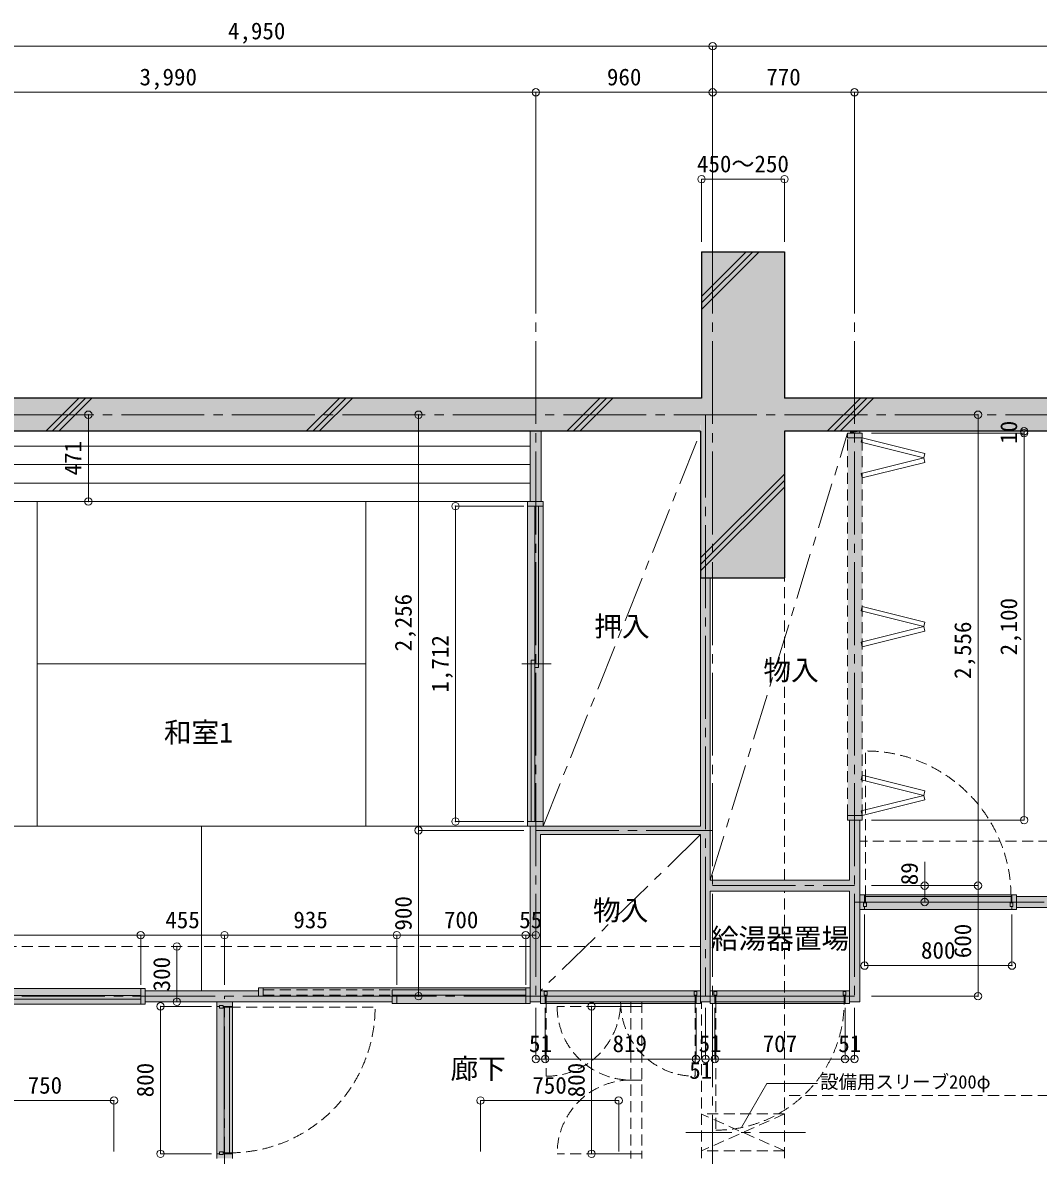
# Model space of a CAD drawing. Units: millimetres at full size, sheet at 1:50. Extents: x -9674 to 32603, y -6794 to 6791.
# Drawn here: x 21237 to 26751, y -822 to 5326 of the extents above; entities that cross this region are included whole.
import ezdxf
from ezdxf.enums import TextEntityAlignment as Align

# ---------------------------------------------------------------- set-up
doc = ezdxf.new("R2010")
doc.units = ezdxf.units.MM
doc.header["$LTSCALE"] = 50
doc.header["$PDMODE"] = 32
doc.header["$PDSIZE"] = 40
for name, pattern in [('CHAIN1', [8, 5, -1, 1, -1]), ('CHAIN2', [12, 9, -1, 1, -1]), ('DASHED1', [1.8, 1.2, -0.6])]:
    doc.linetypes.add(name, pattern=pattern)
for name, color, linetype, lineweight in [('1-0_芯', 7, 'CHAIN2', 9), ('1-1_躯体', 2, 'Continuous', 25), ('1-2_間仕切', 3, 'Continuous', 18), ('1-3_建具', 3, 'Continuous', 18), ('1-4_仕上げ', 4, 'Continuous', 9), ('1-7_その他', 7, 'DASHED1', 9), ('1-8_ハッチ', 4, 'Continuous', 9), ('1-A_文字', 7, 'Continuous', 9), ('1-B_寸法', 7, 'Continuous', 9), ('1-C_梁', 7, 'DASHED1', 9)]:
    doc.layers.add(name, color=color, linetype=linetype, lineweight=lineweight)
doc.layers.add('4-0', color=1, linetype='Continuous')
doc.layers.add('4-2', color=4, linetype='Continuous')
doc.styles.add('ＭＳ ゴシック', font='')
doc.styles.get('ＭＳ ゴシック').set_extended_font_data('MS Gothic')

msp = doc.modelspace()

# ---------------------------------------------------------------- linework, layer by layer
at = {"layer": '1-0_芯'}
for p, q in [((24022.51, 4197.52), (24022.51, 41.52)), ((24982.51, 4197.52), (24982.51, -4772.48)), ((25752.51, 4197.52), (25752.51, 41.52)), ((14572.51, 3197.52), (31582.51, 3197.52)), ((24943.51, 3197.52), (24943.51, 41.52)), ((24022.51, 941.52), (24982.51, 941.52)), ((24982.51, 641.52), (25752.51, 641.52)), ((31582.51, 552.52), (25752.51, 552.52)), ((20032.51, 41.52), (25752.51, 41.52)), ((22332.51, -4772.48), (22332.51, 41.52))]:
    msp.add_line(p, q, dxfattribs=at)
at = {"layer": '1-1_躯体'}
for p, q in [((24922.51, 4082.52), (25372.51, 4082.52)), ((24922.51, 4082.52), (24922.51, 3287.52)), ((25372.51, 4082.52), (25372.51, 3287.52)), ((24922.51, 3287.52), (20422.51, 3287.52)), ((29422.51, 3287.52), (25372.51, 3287.52)), ((24917.51, 3107.52), (20422.51, 3107.52)), ((29422.51, 3107.52), (25372.51, 3107.52)), ((25372.51, 3107.52), (25372.51, 2312.52))]:
    msp.add_line(p, q, dxfattribs=at)
msp.add_lwpolyline([(24917.51, 3107.52), (24917.51, 2312.52), (25372.51, 2312.52)], dxfattribs=at)
at = {"layer": '1-2_間仕切'}
for p, q in [((23992.51, 3107.52), (23992.51, 2726.52)), ((24052.51, 3107.52), (24052.51, 2726.52)), ((25731.51, 3107.52), (25731.51, 3097.52)), ((25782.51, 3107.52), (25782.51, 3097.52)), ((24917.51, 2312.52), (24917.51, 964.52)), ((24969.51, 2312.52), (24969.51, 671.52)), ((25726.51, 997.52), (25726.51, 671.52)), ((25782.51, 997.52), (25782.51, 11.52)), ((23992.51, 964.52), (23992.51, 41.52)), ((24052.51, 964.52), (24917.51, 964.52)), ((24048.51, 918.52), (24917.51, 918.52)), ((24048.51, 918.52), (24048.51, 11.52)), ((24917.51, 918.52), (24917.51, 11.52)), ((24969.51, 671.52), (25726.51, 671.52)), ((24969.51, 611.52), (24969.51, 11.52)), ((24969.51, 611.52), (25726.51, 611.52)), ((25726.51, 611.52), (25726.51, 11.52)), ((28617.51, 583.52), (26632.51, 583.52)), ((28617.51, 522.52), (26632.51, 522.52)), ((21902.51, 71.52), (22517.51, 71.52)), ((21902.51, 11.52), (23242.51, 11.52)), ((23242.51, 41.52), (22542.51, 41.52)), ((23992.51, 11.52), (24048.51, 11.52)), ((24917.51, 11.52), (24969.51, 11.52)), ((25726.51, 11.52), (25782.51, 11.52)), ((21877.51, -0.98), (21902.51, -0.98))]:
    msp.add_line(p, q, dxfattribs=at)
at = {"layer": '1-3_建具', "color": 7, "lineweight": 9}
for p, q in [((25715.01, 3097.52), (25715.01, 3072.52)), ((25795.01, 3097.52), (25715.01, 3097.52)), ((25795.01, 3097.52), (25795.01, 3072.52)), ((25795.01, 3072.52), (25715.01, 3072.52)), ((25788.95, 3048.27), (25795.01, 3072.52)), ((25788.95, 3048.27), (26128.5, 2963.38)), ((26128.5, 2963.38), (26134.56, 2939.13)), ((26134.56, 2939.13), (25795.01, 2854.24)), ((25788.95, 2878.5), (25795.01, 2854.24)), ((23977.51, 2701.52), (23977.51, 989.52)), ((24062.51, 2701.52), (24062.51, 989.52)), ((25788.95, 2132.41), (25795.01, 2156.67)), ((25788.95, 2132.41), (26128.5, 2047.52)), ((26128.5, 2047.52), (26134.56, 2023.27)), ((26134.56, 2023.27), (25795.01, 1938.38)), ((25788.95, 1962.64), (25795.01, 1938.38)), ((24106.68, 1845.52), (23946.68, 1845.52)), ((25788.95, 1216.55), (25795.01, 1240.81)), ((25788.95, 1216.55), (26128.5, 1131.67)), ((25788.95, 1046.78), (26128.5, 1131.67)), ((26134.56, 1107.41), (25795.01, 1022.52)), ((26128.5, 1131.67), (26134.56, 1107.41)), ((25788.95, 1046.78), (25795.01, 1022.52)), ((25795.01, 997.52), (25715.01, 997.52)), ((25795.01, 1022.52), (25795.01, 997.52)), ((26607.51, 592.52), (25807.51, 592.52)), ((25807.51, 512.52), (26607.51, 512.52)), ((20077.51, 84.02), (21877.51, 84.02)), ((23967.51, 86.52), (22542.51, 86.52)), ((23242.51, 76.52), (23242.51, 46.52)), ((23242.51, 76.52), (23967.51, 76.52)), ((24073.51, 71.52), (24892.51, 71.52)), ((24994.51, 71.52), (25701.51, 71.52)), ((23242.51, 46.52), (23967.51, 46.52)), ((23242.51, 41.52), (23242.51, 1.52)), ((23267.51, 41.52), (23242.51, 41.52)), ((23267.51, 1.52), (23242.51, 1.52)), ((23267.51, 41.52), (23267.51, 1.52)), ((23267.51, 1.52), (23967.51, 1.52)), ((24892.51, 1.52), (24073.51, 1.52)), ((25701.51, 1.52), (24994.51, 1.52)), ((20077.51, -0.98), (21877.51, -0.98)), ((22290.01, -13.48), (22290.01, -813.48)), ((22375.01, -813.48), (22375.01, -13.48))]:
    msp.add_line(p, q, dxfattribs=at)
at = {"layer": '1-3_建具', "color": 7, "linetype": 'DASHED1', "lineweight": 9}
for p, q in [((25715.01, 1022.52), (25715.01, 3072.52)), ((25795.01, 1022.52), (25795.01, 3072.52)), ((25812.51, 582.52), (25812.51, 1372.52)), ((22542.51, 76.52), (23242.51, 76.52)), ((22542.51, 46.52), (23242.51, 46.52)), ((24078.51, 11.52), (24078.51, -392.98)), ((24538.51, 11.52), (24538.51, -838.48)), ((24598.51, 11.52), (24598.51, -838.48)), ((24887.51, 11.52), (24887.51, -392.98)), ((24999.51, 11.52), (24999.51, -685.48)), ((22360.01, -18.48), (23150.01, -18.48)), ((24538.51, -13.48), (24138.51, -13.48)), ((24538.51, -13.48), (24598.51, -13.48)), ((24538.51, -413.48), (24598.51, -413.48)), ((24538.51, -813.48), (24138.51, -813.48)), ((24598.51, -813.48), (24538.51, -813.48))]:
    msp.add_line(p, q, dxfattribs=at)
at = {"layer": '1-3_建具'}
for p, q in [((24016.68, 1825.52), (24016.68, 2701.52)), ((24036.68, 2701.52), (24036.68, 1825.52)), ((24016.68, 1865.52), (23996.68, 1865.52)), ((23996.68, 1865.52), (23996.68, 989.52)), ((24016.68, 989.52), (24016.68, 1865.52)), ((24036.68, 1825.52), (24016.68, 1825.52)), ((25807.51, 547.52), (25807.51, 592.52)), ((25812.51, 582.52), (25812.51, 552.52)), ((26602.51, 582.52), (25812.51, 582.52)), ((26602.51, 552.52), (26602.51, 582.52)), ((26632.51, 592.52), (26607.51, 592.52)), ((26607.51, 547.52), (26607.51, 592.52)), ((26632.51, 592.52), (26632.51, 512.52)), ((25807.51, 512.52), (25782.51, 512.52)), ((25802.51, 547.52), (25802.51, 527.52)), ((25802.51, 547.52), (25817.51, 547.52)), ((25802.51, 527.52), (25817.51, 527.52)), ((25807.51, 527.52), (25807.51, 512.52)), ((25812.51, 552.52), (26602.51, 552.52)), ((25817.51, 547.52), (25817.51, 527.52)), ((26597.51, 547.52), (26597.51, 527.52)), ((26612.51, 547.52), (26597.51, 547.52)), ((26597.51, 527.52), (26612.51, 527.52)), ((26607.51, 527.52), (26607.51, 512.52)), ((26632.51, 512.52), (26607.51, 512.52)), ((26612.51, 527.52), (26612.51, 547.52)), ((21877.51, 84.02), (21877.51, -0.98)), ((21902.51, 84.02), (21877.51, 84.02)), ((21902.51, 84.02), (21902.51, -0.98)), ((22517.51, 86.52), (22542.51, 86.52)), ((22517.51, 86.52), (22517.51, 41.52)), ((22542.51, 86.52), (22542.51, 41.52)), ((23967.51, 86.52), (23967.51, 1.52)), ((23967.51, 86.52), (23992.51, 86.52)), ((23992.51, 86.52), (23992.51, 1.52)), ((24073.51, 71.52), (24048.51, 71.52)), ((24048.51, 71.52), (24048.51, 1.52)), ((24068.51, 66.52), (24083.51, 66.52)), ((24068.51, 46.52), (24068.51, 66.52)), ((24073.51, 71.52), (24073.51, 66.52)), ((24083.51, 46.52), (24083.51, 66.52)), ((24882.51, 46.52), (24882.51, 66.52)), ((24897.51, 66.52), (24882.51, 66.52)), ((24892.51, 71.52), (24892.51, 66.52)), ((24892.51, 71.52), (24917.51, 71.52)), ((24897.51, 46.52), (24897.51, 66.52)), ((24989.51, 66.52), (25004.51, 66.52)), ((24989.51, 46.52), (24989.51, 66.52)), ((24994.51, 71.52), (24994.51, 66.52)), ((25004.51, 46.52), (25004.51, 66.52)), ((25691.51, 46.52), (25691.51, 66.52)), ((25706.51, 66.52), (25691.51, 66.52)), ((25701.51, 71.52), (25701.51, 66.52)), ((25701.51, 71.52), (25726.51, 71.52)), ((25706.51, 46.52), (25706.51, 66.52)), ((20957.51, 44.86), (21877.51, 44.86)), ((21877.51, 24.86), (20957.51, 24.86)), ((22290.01, -13.48), (22290.01, 11.52)), ((22375.01, 11.52), (22290.01, 11.52)), ((22375.01, -13.48), (22375.01, 11.52)), ((22517.51, 41.52), (22542.51, 41.52)), ((23967.51, 1.52), (23992.51, 1.52)), ((24073.51, 1.52), (24048.51, 1.52)), ((24068.51, 46.52), (24083.51, 46.52)), ((24073.51, 46.52), (24073.51, 1.52)), ((24078.51, 11.52), (24078.51, 41.52)), ((24887.51, 41.52), (24078.51, 41.52)), ((24078.51, 11.52), (24887.51, 11.52)), ((24897.51, 46.52), (24882.51, 46.52)), ((24887.51, 11.52), (24887.51, 41.52)), ((24892.51, 46.52), (24892.51, 1.52)), ((24892.51, 1.52), (24917.51, 1.52)), ((24917.51, 11.52), (24917.51, 1.52)), ((24994.51, 1.52), (24969.51, 1.52)), ((24989.51, 46.52), (25004.51, 46.52)), ((24994.51, 46.52), (24994.51, 1.52)), ((24999.51, 11.52), (24999.51, 41.52)), ((25696.51, 41.52), (24999.51, 41.52)), ((24999.51, 11.52), (25696.51, 11.52)), ((25706.51, 46.52), (25691.51, 46.52)), ((25696.51, 11.52), (25696.51, 41.52)), ((25701.51, 46.52), (25701.51, 1.52)), ((25701.51, 1.52), (25726.51, 1.52)), ((25726.51, 11.52), (25726.51, 1.52)), ((22305.01, -13.48), (22290.01, -13.48)), ((22305.01, -8.48), (22305.01, -23.48)), ((22325.01, -8.48), (22305.01, -8.48)), ((22325.01, -23.48), (22305.01, -23.48)), ((22325.01, -8.48), (22325.01, -23.48)), ((22325.01, -13.48), (22375.01, -13.48)), ((22360.01, -18.48), (22330.01, -18.48)), ((22330.01, -18.48), (22330.01, -808.48)), ((22360.01, -808.48), (22360.01, -18.48)), ((22290.01, -838.48), (22290.01, -813.48)), ((22305.01, -813.48), (22290.01, -813.48)), ((22305.01, -803.48), (22305.01, -818.48)), ((22325.01, -803.48), (22305.01, -803.48)), ((22305.01, -818.48), (22325.01, -818.48)), ((22325.01, -818.48), (22325.01, -803.48)), ((22325.01, -813.48), (22375.01, -813.48)), ((22330.01, -808.48), (22360.01, -808.48)), ((22375.01, -838.48), (22375.01, -813.48))]:
    msp.add_line(p, q, dxfattribs=at)
at = {"layer": '1-3_建具', "color": 7, "lineweight": 9}
for points in [[(25788.95, 2878.5), (26128.5, 2963.38), (26134.56, 2987.64), (25795.01, 3072.52)], [(25788.95, 1962.64), (26128.5, 2047.52), (26134.56, 2071.78), (25795.01, 2156.67)], [(26128.5, 1131.67), (26134.56, 1155.92), (25795.01, 1240.81)], [(25795.01, 1022.52), (25715.01, 1022.52), (25715.01, 997.52)]]:
    msp.add_lwpolyline(points, dxfattribs=at)
at = {"layer": '1-3_建具'}
for points in [[(23977.51, 2726.52), (24062.51, 2726.52), (24062.51, 2701.52), (23977.51, 2701.52)], [(23977.51, 989.52), (24062.51, 989.52), (24062.51, 964.52), (23977.51, 964.52)]]:
    msp.add_lwpolyline(points, close=True, dxfattribs=at)
for points in [[(25807.51, 592.52), (25782.51, 592.52), (25782.51, 512.52)], [(24994.51, 71.52), (24969.51, 71.52), (24969.51, 1.52)]]:
    msp.add_lwpolyline(points, dxfattribs=at)
at = {"layer": '1-3_建具', "color": 7, "linetype": 'DASHED1', "lineweight": 9}
for centre, radius, start, end in [((25812.51, 582.52), 790, 0, 90), ((24078.51, 11.52), 404.5, 270, 0), ((24887.51, 11.52), 404.5, 180, 270), ((24999.51, 11.52), 697, 270, 0), ((22360.01, -18.48), 790, 270, 360), ((24538.51, -13.48), 400, 180, 270), ((24538.51, -813.48), 400, 90, 180)]:
    msp.add_arc(centre, radius, start, end, dxfattribs=at)
at = {"layer": '1-4_仕上げ'}
for p, q in [((20422.51, 3026.52), (23992.51, 3026.52)), ((20422.51, 2926.52), (23992.51, 2926.52)), ((20422.51, 2826.52), (23992.51, 2826.52)), ((20422.51, 2726.52), (23977.51, 2726.52)), ((21315.01, 2726.52), (21315.01, 964.86)), ((23100.01, 2726.52), (23100.01, 964.86)), ((21315.01, 1845.69), (23100.01, 1845.69)), ((20422.51, 964.86), (23977.51, 964.86)), ((22207.51, 964.86), (22207.51, 71.52))]:
    msp.add_line(p, q, dxfattribs=at)
at = {"layer": '1-7_その他', "color": 4, "linetype": 'CHAIN1'}
for p, q in [((24062.51, 964.52), (24917.51, 3107.52)), ((24969.51, 671.52), (25715.01, 3097.52)), ((24917.51, 918.52), (24048.51, 71.52))]:
    msp.add_line(p, q, dxfattribs=at)
at = {"layer": '1-7_その他'}
for p, q in [((25372.51, -597.48), (24922.51, -797.85)), ((25372.51, -597.48), (24922.51, -597.48)), ((25372.51, -797.48), (24922.51, -598.64)), ((25372.51, -797.48), (24922.51, -797.48))]:
    msp.add_line(p, q, dxfattribs=at)
at = {"layer": '1-7_その他', "linetype": 'CHAIN1'}
msp.add_line((25487.51, -697.48), (24822.51, -697.48), dxfattribs=at)
at = {"layer": '1-8_ハッチ'}
for p, q in [((24922.51, 3768.98), (25236.06, 4082.52)), ((24922.51, 3804.33), (25200.7, 4082.52)), ((24922.51, 3839.69), (25165.35, 4082.52)), ((21361.92, 3107.52), (21541.92, 3287.52)), ((21397.28, 3107.52), (21577.28, 3287.52)), ((21432.63, 3107.52), (21612.63, 3287.52)), ((22776.13, 3107.52), (22956.13, 3287.52)), ((22811.49, 3107.52), (22991.49, 3287.52)), ((22846.84, 3107.52), (23026.84, 3287.52)), ((24190.35, 3107.52), (24370.35, 3287.52)), ((24225.7, 3107.52), (24405.7, 3287.52)), ((24261.06, 3107.52), (24441.06, 3287.52)), ((25604.56, 3107.52), (25784.56, 3287.52)), ((25639.92, 3107.52), (25819.92, 3287.52)), ((25675.27, 3107.52), (25855.27, 3287.52)), ((24917.51, 2420.47), (25372.51, 2875.47)), ((24917.51, 2385.12), (25372.51, 2840.12)), ((24917.51, 2349.76), (25372.51, 2804.76))]:
    msp.add_line(p, q, dxfattribs=at)
at = {"layer": '1-A_文字'}
for p, q in [((25140.95, -668), (25277.18, -432.04)), ((25277.18, -432.04), (25552.17, -432.04))]:
    msp.add_line(p, q, dxfattribs=at)
at = {"layer": '1-B_寸法'}
for p, q in [((20032.51, 5197.52), (24982.51, 5197.52)), ((24982.51, 4197.52), (24982.51, 5197.52)), ((24982.51, 5197.52), (29812.51, 5197.52)), ((24022.51, 4947.52), (20032.51, 4947.52)), ((24982.51, 4947.52), (25752.51, 4947.52)), ((25752.51, 4197.52), (25752.51, 4947.52)), ((25752.51, 4947.52), (29812.51, 4947.52)), ((24922.51, 4475.93), (25372.51, 4475.93)), ((24922.51, 4475.93), (24922.51, 4135.74)), ((25372.51, 4475.93), (25372.51, 4135.74)), ((21593.33, 3197.52), (21593.33, 2726.52)), ((23386.2, 941.52), (23386.2, 3197.52)), ((26423.34, 641.52), (26423.34, 3197.52)), ((25844.15, 3097.52), (26673.34, 3097.52)), ((26673.34, 3107.52), (26673.34, 3097.52)), ((26673.34, 3097.52), (26673.34, 997.52)), ((23957.5, 989.52), (23586.2, 989.52)), ((25844.15, 997.52), (26673.34, 997.52)), ((23957.5, 941.52), (23386.2, 941.52)), ((23386.2, 41.52), (23386.2, 941.52)), ((26133.75, 769.98), (26133.75, 552.52)), ((25844.15, 641.52), (26423.34, 641.52)), ((26423.34, 41.52), (26423.34, 641.52)), ((25807.51, 485.01), (25807.51, 207.52)), ((21877.51, 372.77), (20077.51, 372.77)), ((21877.51, 372.77), (22332.51, 372.77)), ((21877.51, 104.04), (21877.51, 372.77)), ((22332.51, 372.77), (23267.51, 372.77)), ((22332.51, 104.04), (22332.51, 372.77)), ((23267.51, 372.77), (23967.51, 372.77)), ((23267.51, 104.04), (23267.51, 372.77)), ((23967.51, 372.77), (24022.51, 372.77)), ((23967.51, 104.04), (23967.51, 372.77)), ((22074.18, 11.52), (22074.18, 311.52)), ((25844.15, 41.52), (26423.34, 41.52)), ((22262.5, -13.48), (21985.01, -13.48)), ((21985.01, -13.48), (21985.01, -813.48)), ((24022.51, -22.49), (24022.51, -299.36)), ((24073.51, -22.49), (24073.51, -299.36)), ((24325.38, -13.48), (24325.38, -813.48)), ((24325.38, -13.48), (24510.83, -13.48)), ((24892.51, -22.49), (24892.51, -299.36)), ((24943.51, -22.49), (24943.51, -299.36)), ((24994.51, -22.49), (24994.51, -299.36)), ((25701.51, -22.49), (25701.51, -299.36)), ((25752.51, -22.49), (25752.51, -299.36)), ((24022.51, -299.36), (24073.51, -299.36)), ((24073.51, -299.36), (24892.51, -299.36)), ((24892.51, -299.36), (24943.51, -299.36)), ((24943.51, -299.36), (24994.51, -299.36)), ((24994.51, -299.36), (25701.51, -299.36)), ((25701.51, -299.36), (25752.51, -299.36)), ((21732.51, -801.96), (21732.51, -525.09)), ((24472.51, -801.96), (24472.51, -525.09)), ((22262.5, -813.48), (21985.01, -813.48)), ((24325.38, -813.48), (24510.83, -813.48))]:
    msp.add_line(p, q, dxfattribs=at)
for points in [[(24022.51, 4197.52), (24022.51, 4947.52), (24982.51, 4947.52)], [(23957.5, 2701.52), (23586.2, 2701.52), (23586.2, 989.52)], [(26607.51, 485.01), (26607.51, 207.52), (25807.51, 207.52)], [(20982.51, -801.96), (20982.51, -525.09), (21732.51, -525.09)], [(23722.51, -801.96), (23722.51, -525.09), (24472.51, -525.09)]]:
    msp.add_lwpolyline(points, dxfattribs=at)
at = {"layer": '1-B_寸法', "color": 3}
for p in [(24982.51, 5197.52), (24022.51, 4947.52), (24982.51, 4947.52), (25752.51, 4947.52), (24922.51, 4475.93), (25372.51, 4475.93), (21593.33, 3197.52), (23386.2, 3197.52), (26423.34, 3197.52), (26673.34, 3107.52), (26673.34, 3097.52), (21593.33, 2726.52), (23586.2, 2701.52), (23586.2, 989.52), (26673.34, 997.52), (23386.2, 941.52), (26133.75, 641.52), (26423.34, 641.52), (26133.75, 552.52), (21877.51, 372.77), (22332.51, 372.77), (23267.51, 372.77), (23967.51, 372.77), (24022.51, 372.77), (22074.18, 311.52), (25807.51, 207.52), (26607.51, 207.52), (23386.2, 41.52), (26423.34, 41.52), (21985.01, -13.48), (22074.18, 11.52), (24325.38, -13.48), (24022.51, -299.36), (24073.51, -299.36), (24892.51, -299.36), (24943.51, -299.36), (24994.51, -299.36), (25701.51, -299.36), (25752.51, -299.36), (21732.51, -525.09), (23722.51, -525.09), (24472.51, -525.09), (21985.01, -813.48), (24325.38, -813.48)]:
    msp.add_point(p, dxfattribs=at)
at = {"layer": '1-C_梁'}
for p, q in [((25372.51, 671.52), (25372.51, 2312.52)), ((29422.51, 883.52), (25782.51, 883.52)), ((25372.51, -837.48), (25372.51, 611.52)), ((20422.51, 311.52), (23992.51, 311.52)), ((24048.51, 311.52), (24922.51, 311.52)), ((24922.51, -837.48), (24922.51, 11.52)), ((28697.51, -497.48), (25372.51, -497.48))]:
    msp.add_line(p, q, dxfattribs=at)
at = {"layer": '4-0'}
for points in [[(24922.51, 4082.52), (25372.51, 4082.52), (24917.51, 2312.52), (25372.51, 2312.52)], [(20422.51, 3287.52), (20422.51, 3107.52), (24922.51, 3287.52), (24917.51, 3107.52)], [(25372.51, 3287.52), (25372.51, 3107.52), (29422.51, 3287.52), (29422.51, 3107.52)]]:
    msp.add_solid(points, dxfattribs=at)
at = {"layer": '4-2'}
for points in [[(23992.51, 2726.52), (24052.51, 2726.52), (23992.51, 3107.52), (24052.51, 3107.52)], [(25715.01, 997.52), (25782.51, 3097.52), (25782.51, 3107.52)], [(25731.51, 3097.52), (25715.01, 997.52), (25782.51, 3107.52)], [(25715.01, 997.52), (25795.01, 997.52), (25795.01, 3097.52)], [(25715.01, 997.52), (25795.01, 3097.52), (25782.51, 3097.52)], [(25731.51, 3097.52), (25715.01, 3097.52), (25715.01, 997.52)], [(25782.51, 3107.52), (25731.51, 3107.52), (25731.51, 3097.52)], [(23977.51, 964.52), (24062.51, 964.52), (23977.51, 2726.52), (24062.51, 2726.52)], [(24917.51, 11.52), (24969.51, 11.52), (24917.51, 2312.52), (24969.51, 2312.52)], [(25726.51, 11.52), (25782.51, 11.52), (25726.51, 997.52), (25782.51, 997.52)], [(24917.51, 918.52), (24917.51, 964.52), (23992.51, 964.52)], [(23992.51, 964.52), (23992.51, 11.52), (24048.51, 918.52)], [(23992.51, 964.52), (24048.51, 918.52), (24917.51, 918.52)], [(23992.51, 11.52), (24048.51, 11.52), (24048.51, 918.52)], [(24969.51, 671.52), (24969.51, 611.52), (25726.51, 671.52), (25726.51, 611.52)], [(25782.51, 592.52), (25782.51, 512.52), (26632.51, 592.52), (26632.51, 512.52)], [(26632.51, 583.52), (26632.51, 522.52), (28617.51, 583.52), (28617.51, 522.52)], [(20077.51, -0.98), (20077.51, 84.02), (21902.51, -0.98), (21902.51, 84.02)], [(21902.51, 71.52), (21902.51, 11.52), (23242.51, 11.52)], [(23242.51, 11.52), (22517.51, 71.52), (21902.51, 71.52)], [(23242.51, 11.52), (23992.51, 86.52), (22517.51, 86.52)], [(23242.51, 11.52), (22517.51, 86.52), (22517.51, 71.52)], [(23242.51, 11.52), (23992.51, 1.52), (23992.51, 86.52)], [(24048.51, 1.52), (24048.51, 71.52), (24917.51, 1.52), (24917.51, 71.52)], [(24982.51, 71.52), (24969.51, 1.52), (25726.51, 71.52), (25726.51, 1.52)], [(22290.01, 11.52), (22375.01, 11.52), (22290.01, -838.48), (22375.01, -838.48)], [(23242.51, 11.52), (23242.51, 1.52), (23992.51, 1.52)]]:
    msp.add_solid(points, dxfattribs=at)

# ---------------------------------------------------------------- texts
at = {"layer": '1-A_文字', "style": 'ＭＳ ゴシック'}
for s, height, p in [('押入', 110, (24340.01, 1961.02)), ('物入', 110, (25258.1, 1723.17)), ('和室1', 110, (22003.46, 1385.28)), ('物入', 110, (24333.01, 420.02)), ('給湯器置場', 110, (24973.01, 266.52)), ('廊下', 110, (23559.6, -439.88)), ('設備用スリーブ200φ', 73.31, (25566.27, -481.97))]:
    msp.add_text(s, height=height, dxfattribs=at).set_placement(p, align=Align.BOTTOM_LEFT)
at = {"layer": '1-B_寸法', "style": 'ＭＳ ゴシック'}
for s, p in [('4,950', (22351.26, 5207.52)), ('3,990', (21871.26, 4957.52)), ('960', (24408.76, 4957.52)), ('770', (25273.76, 4957.52)), ('450～250', (24897.51, 4485.93)), ('455', (22011.26, 382.77)), ('935', (22706.26, 382.77)), ('700', (23523.76, 382.77)), ('55', (23932.51, 382.77)), ('800', (26113.76, 217.52)), ('51', (23985.51, -289.36)), ('819', (24439.26, -289.36)), ('51', (24906.51, -289.36)), ('707', (25254.26, -289.36)), ('51', (25664.51, -289.36)), ('51', (24855.51, -434.36)), ('750', (21263.76, -515.09)), ('750', (24003.76, -515.09))]:
    msp.add_text(s, height=91.64, dxfattribs=at).set_placement(p, align=Align.BOTTOM_LEFT)
for s, p in [('10', (26663.34, 3040.02)), ('471', (21583.33, 2868.27)), ('2,256', (23376.2, 1913.27)), ('2,100', (26663.34, 1891.27)), ('2,556', (26413.34, 1763.27)), ('1,712', (23576.2, 1689.27)), ('89', (26123.75, 643.82)), ('900', (23376.2, 397.77)), ('600', (26413.34, 247.77)), ('300', (22064.18, 67.77)), ('800', (21975.01, -507.23)), ('800', (24315.38, -507.23))]:
    msp.add_text(s, height=91.64, rotation=90, dxfattribs=at).set_placement(p, align=Align.BOTTOM_LEFT)

doc.saveas('drawing.dxf')
